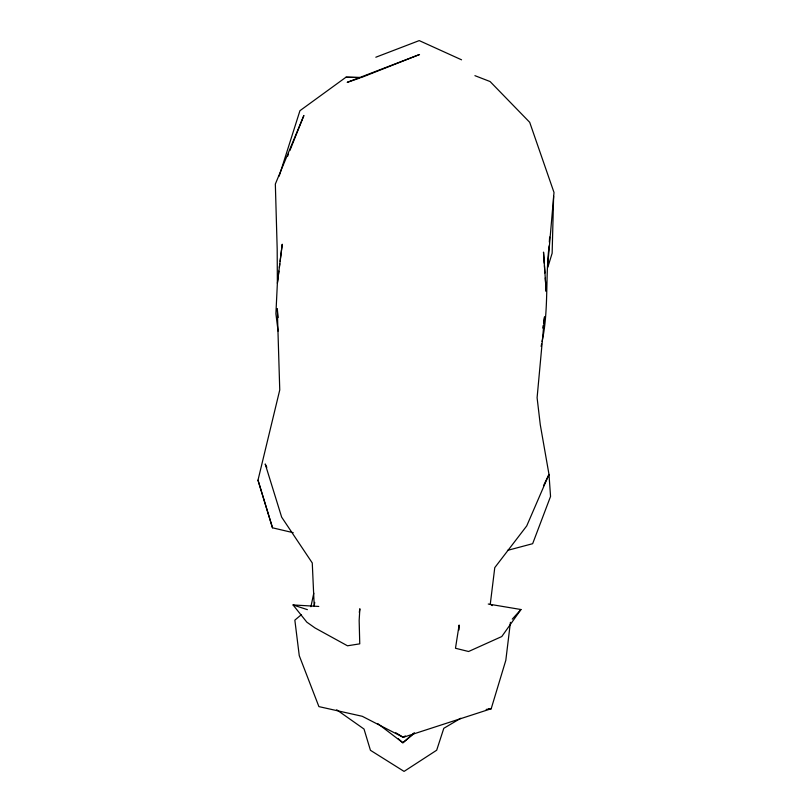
<?xml version="1.0" encoding="UTF-8"?>
<svg xmlns="http://www.w3.org/2000/svg" width="812" height="812" viewBox="0 0 812 812"><rect width="100%" height="100%" fill="white"/><g stroke="black" fill="none" stroke-linecap="round" stroke-linejoin="round"><path stroke-width="1.22" d="M459.003 629.98L459.115 625.027L455.481 648.26L468.585 651.508L501.786 636.537L520.969 609.518L488.245 604.037M553.622 196.342L552.14 253.232L547.816 267.27M549.125 245.863C545.258 277.684 548.882 310.164 542.071 341.537M549.338 242.077L549.633 237.033M547.674 265.95L554.007 192.474L529.698 122.307L490.093 81.545L474.908 75.658M510.423 622.347L505.815 660.318L491.189 708.744L403.229 737.316L362.233 716.285L318.903 706.613L299.263 655.68L294.847 620.135L301.455 614.613M278.892 271.117L277.369 283.337L275.897 313.747L278.09 331.083M279.348 267.452L279.805 263.778M280.11 261.332L282.241 244.229L277.369 283.337L277.186 249.01L275.339 184.05L303.881 115.487L289.894 150.524M314.721 602.372L314.214 606.128L312.265 562.949L281.662 517.163L265.189 463.977L266.833 467.357M359.3 612.38L359.858 608.756L359.158 620.419L359.757 643.845L347.485 645.794L315.026 627.96L306.824 622.154L293.051 604.95L318.771 606.442M542.751 328.058L543.147 325.561M543.553 323.054L544.547 316.802L537.097 397.728L540.274 424.717L548.993 474.411L550.546 496.457L532.652 543.695L507.459 550.394M541.147 346.44L541.604 343.994M310.905 606.726L313.787 593.166M293.223 532.692L272.497 527.81L257.993 480.186L279.754 389.953L277.278 308.722L278.151 317.543M279.186 176.113L299.943 110.696L346.024 77.191L359.96 77.536L346.024 77.191M287.56 156.361L288.493 154.026M543.492 485.728L548.993 474.411L526.734 525.912L494.772 567.629L490.286 604.098L492.234 605.61M512.25 619.14L520.969 609.518M414.201 732.84L402.874 742.777L377.824 723.654M414.414 733.226L402.874 742.777L398.154 738.626M405.32 735.916L403.229 737.316L395.759 732.728M460.78 718.255L443.809 728.303L436.683 750.217L404.071 771.4L370.434 750.288L364.02 729.044L336.675 709.779M361.218 77.566L419.53 54.516L347.201 82.347L360.051 77.962M375.824 57.226L419.225 40.6L461.551 59.814M486.185 709.434L491.189 708.744L488.662 709.038M293.051 604.95L307.383 609.65M257.993 480.186L272.497 527.81M544.263 263.19L543.512 252.126L546.192 291.467L545.268 277.937M544.436 265.646L544.933 273.025"/></g></svg>
